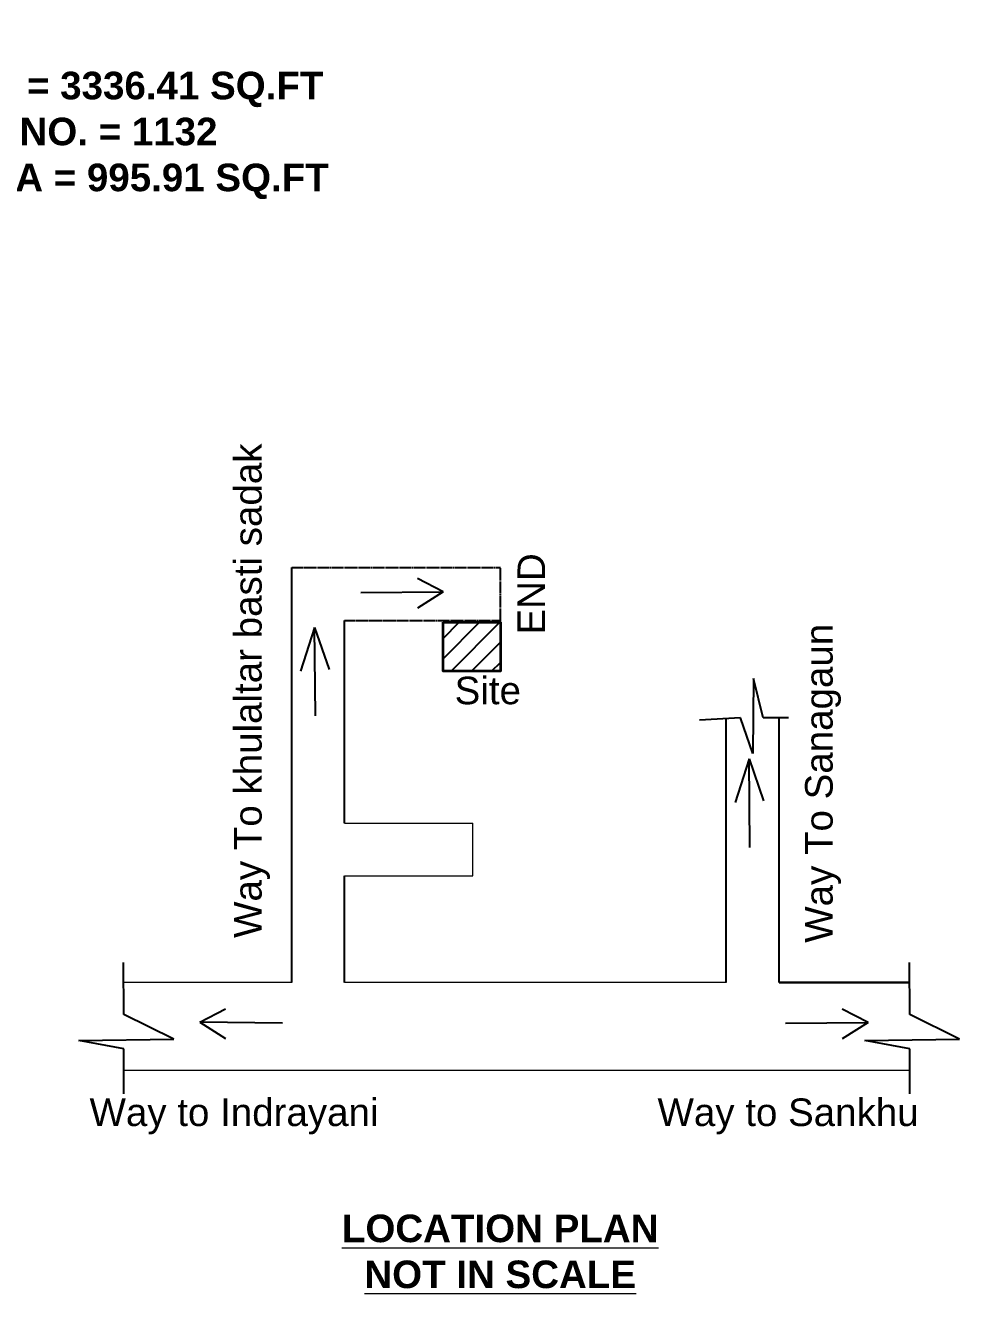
# Model space of a CAD drawing. Header units: inches. Extents: x 1397 to 20304, y -27267 to -746.
# Drawn here: x 2853 to 3259, y -8667 to -8115 of the extents above; entities that cross this region are included whole.
import ezdxf

# ---------------------------------------------------------------- set-up
doc = ezdxf.new("R2010")
doc.units = ezdxf.units.IN
doc.header["$LTSCALE"] = 17
doc.header["$MEASUREMENT"] = 0
doc.linetypes.add('DASH', pattern=[0.35, 0.25, -0.1])
for name, color, linetype, lineweight in [('DIMENSION', 142, 'Continuous', 13), ('door', 202, 'Continuous', 5), ('DW-SEC', 24, 'Continuous', 25), ('TEXT', 231, 'Continuous', 20), ('Text 0.200', 122, 'Continuous', 20), ('Toilet', 7, 'Continuous', 25), ('WALL', 1, 'Continuous', 35)]:
    doc.layers.add(name, color=color, linetype=linetype, lineweight=lineweight)
doc.layers.add('RIVER', color=140, linetype='Continuous')

msp = doc.modelspace()

# ---------------------------------------------------------------- hatches: boundary and pattern name
at = {"layer": 'DW-SEC'}
h = msp.add_hatch(dxfattribs=at)
h.set_pattern_fill('ANSI31', color=256, scale=50)
h.set_pattern_definition([(45, (-118468.286, 4200.9503), (-4.41941738, 4.41941738), [])])
h.paths.add_polyline_path([(3059.34, -8395.68), (3059.34, -8374.43), (3034.44, -8374.43), (3034.44, -8395.68)])

# ---------------------------------------------------------------- linework, layer by layer
at = {"layer": 'DIMENSION', "ltscale": 7}
for p, q in [((2968.53, -8531.23), (2895.39, -8531.23)), ((3157.72, -8531.23), (2991.47, -8531.23)), ((3237.62, -8569.46), (2895.49, -8569.46))]:
    msp.add_line(p, q, dxfattribs=at)
at = {"layer": 'door', "ltscale": 0.5}
for p, q in [((2991.47, -8461.82), (3047.41, -8461.82)), ((3047.41, -8484.76), (3047.41, -8461.82)), ((2991.47, -8484.76), (3047.41, -8484.76))]:
    msp.add_line(p, q, dxfattribs=at)
at = {"layer": 'RIVER', "color": 1, "linetype": 'Continuous', "ltscale": 10}
for p, q in [((2968.53, -8531.23), (2968.53, -8350.64)), ((3034.5, -8361.14), (3023.26, -8355.41)), ((2998.55, -8361.52), (3034.5, -8361.14)), ((3034.5, -8361.14), (3023.26, -8368.23)), ((2991.47, -8461.82), (2991.47, -8373.59)), ((2978.41, -8376.68), (2972.36, -8395.64)), ((2978.82, -8415.18), (2978.41, -8376.68)), ((2978.41, -8376.68), (2984.78, -8395)), ((3169.51, -8398.87), (3169.19, -8431.53)), ((3173.81, -8416.08), (3169.51, -8398.87)), ((3163.94, -8416.08), (3146.09, -8417.04)), ((3157.72, -8531.23), (3157.72, -8416.08)), ((3169.19, -8431.53), (3163.94, -8416.08)), ((3184.81, -8416.08), (3173.81, -8416.08)), ((3180.67, -8531.23), (3180.67, -8416.08)), ((3167.6, -8433.89), (3161.55, -8452.85)), ((3168.01, -8472.39), (3167.6, -8433.89)), ((3167.6, -8433.89), (3173.97, -8452.21)), ((2991.47, -8531.23), (2991.47, -8484.76)), ((2895.49, -8545.09), (2895.33, -8522.46)), ((3237.62, -8545.09), (3237.46, -8522.46)), ((3180.67, -8531.23), (3237.52, -8531.23)), ((3237.52, -8531.23), (3180.67, -8531.23)), ((2917.15, -8555.92), (2895.49, -8545.09)), ((2928.53, -8548.48), (2939.76, -8542.74)), ((3219.43, -8548.59), (3208.2, -8542.86)), ((3259.28, -8555.92), (3237.62, -8545.09)), ((2964.48, -8548.85), (2928.53, -8548.48)), ((2928.53, -8548.48), (2939.76, -8555.57)), ((3183.48, -8548.97), (3219.43, -8548.59)), ((3219.43, -8548.59), (3208.2, -8555.68)), ((2875.89, -8556.4), (2917.15, -8555.92)), ((2895.49, -8560.06), (2875.89, -8556.4)), ((3218.02, -8556.4), (3259.28, -8555.92)), ((3237.62, -8560.06), (3218.02, -8556.4)), ((2895.49, -8579.66), (2895.49, -8560.06)), ((3237.62, -8579.66), (3237.62, -8560.06))]:
    msp.add_line(p, q, dxfattribs=at)
at = {"layer": 'Toilet', "color": 1, "linetype": 'DASH', "ltscale": 0.1}
for p, q in [((2968.53, -8350.64), (3059.34, -8350.64)), ((3059.34, -8374.43), (3059.34, -8350.64)), ((2991.47, -8373.59), (3059.34, -8373.59))]:
    msp.add_line(p, q, dxfattribs=at)
at = {"layer": 'WALL'}
msp.add_lwpolyline([(3034.44, -8374.43), (3059.34, -8374.43), (3059.34, -8395.68), (3034.44, -8395.68)], close=True, dxfattribs=at)

# ---------------------------------------------------------------- texts
at = {"layer": 'TEXT', "char_height": 12, "width": 396.2985, "attachment_point": 2}
for s, insert in [('{\\fArial|b1|i0|c0|p34;\\LSITE PLAN\\P\\l                                 LAND AREA = 3336.41 SQ.FT\\P                                 KITTA NO. = 1132\\P                                 PLINTH AREA = 995.91 SQ.FT}', (2789.28, -8114.76)), ('{\\fArial|b1|i0|c0|p34;\\LLOCATION PLAN \\PNOT IN SCALE}', (3059.27, -8632.25))]:
    msp.add_mtext(s, dxfattribs=dict(at, insert=insert))
at = {"layer": 'Text 0.200', "ltscale": 10, "char_height": 12, "width": 219.164, "attachment_point": 2, "rotation": 90}
for s, insert in [('{\\fArial|b0|i0|c0|p34;Way To khulaltar basti sadak}', (2943.43, -8404.2)), ('{\\fArial|b0|i0|c0|p34;END}', (3066.81, -8362.06)), ('{\\fArial|b0|i0|c0|p34;Way To Sanagaun}', (3192.01, -8444.49))]:
    msp.add_mtext(s, dxfattribs=dict(at, insert=insert))
at = {"layer": 'Text 0.200', "ltscale": 10, "char_height": 12, "width": 219.164, "attachment_point": 2}
for s, insert in [('{\\fArial|b0|i0|c0|p34;Site}', (3053.88, -8398.1)), ('{\\fArial|b0|i0|c162|p34;Way to \\fArial|b0|i0|c0|p34;Indrayani}', (2943.41, -8581.7)), ('{\\fArial|b0|i0|c0|p34;Way to Sankhu}', (3184.61, -8581.7))]:
    msp.add_mtext(s, dxfattribs=dict(at, insert=insert))

doc.saveas('drawing.dxf')
